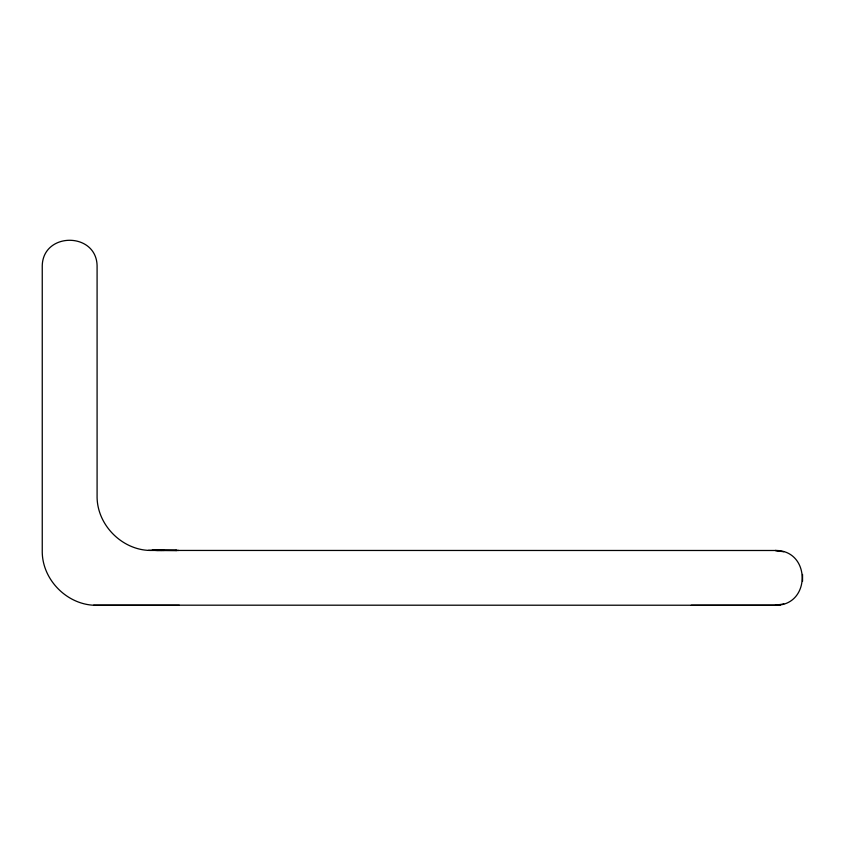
<?xml version="1.0" encoding="UTF-8"?>
<svg xmlns="http://www.w3.org/2000/svg" width="845" height="845" viewBox="0 0 845 845"><rect width="100%" height="100%" fill="white"/><g stroke="black" fill="none" stroke-linecap="round" stroke-linejoin="round"><path stroke-width="1.27" d="M93.647 605.178L777.051 605.231C810.566 603.964 810.566 551.764 777.051 550.496L151.942 550.444C122.631 551.067 96.467 524.914 97.09 495.592L97.09 267.083C97.756 231.361 41.585 231.361 42.25 267.083L42.25 550.444C41.616 579.754 67.79 605.918 97.09 605.284L179.341 605.284M691.263 605.284L775.33 605.231L783.801 603.943M775.33 605.231L780.463 604.798M155.533 550.444L161.374 550.444M156.737 550.444L164.247 550.444M175.697 550.444L176.869 550.444L161.015 550.422M148.498 550.338L178.665 550.444M176.404 550.433L151.942 550.338L158.342 550.401M780.463 550.929L775.33 550.496L783.801 551.785M802.539 574.431L802.539 581.297"/></g></svg>
